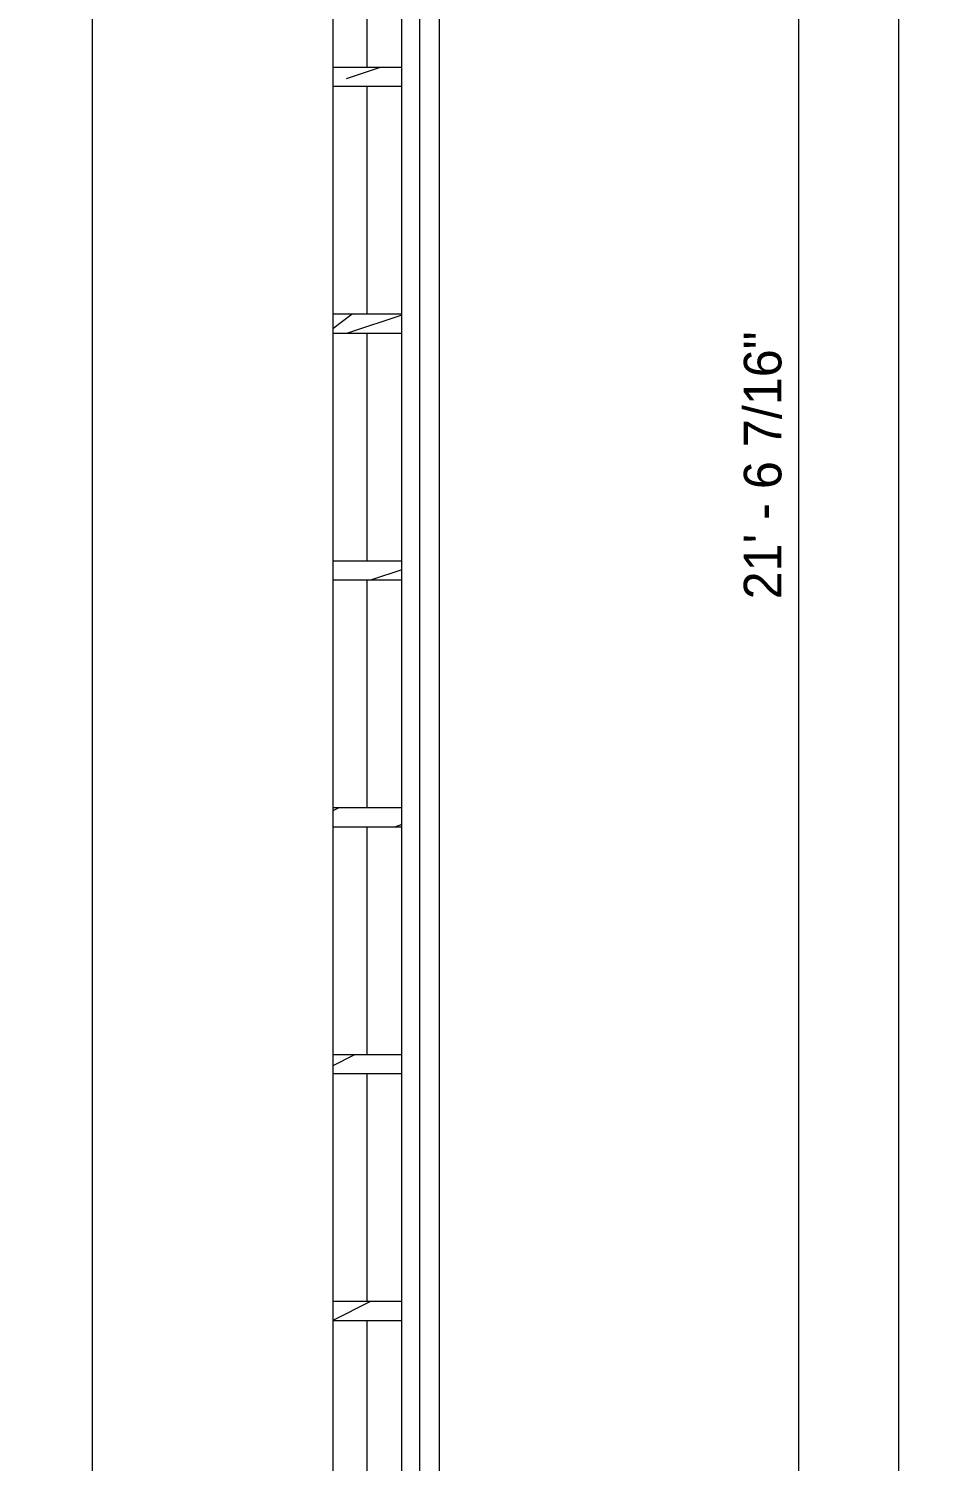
# Model space of a CAD drawing. Header units: inches. Extents: x -4058 to -1781, y 9814 to 12289.
# Drawn here: x -3433.9 to -3361.6, y 10897.7 to 11012 of the extents above; entities that cross this region are included whole.
import ezdxf

# ---------------------------------------------------------------- set-up
doc = ezdxf.new("R2010")
doc.units = ezdxf.units.IN
doc.header["$MEASUREMENT"] = 0
for name, color, linetype, lineweight in [('0-1', 7, 'Continuous', 5), ('0-2', 7, 'Continuous', 9), ('A-ANNO-DIMS', 211, 'Continuous', 9), ('A-ANNO-DIMS-32', 211, 'Continuous', 9), ('A-GLAZ-CWMG-1', 9, 'Continuous', 9), ('A-GLAZ-CWMG-2', 7, 'Continuous', 9), ('A-GLAZ-CWMG-3', 253, 'Continuous', 9), ('A-WALL-1', 7, 'Continuous', 9)]:
    doc.layers.add(name, color=color, linetype=linetype, lineweight=lineweight)
doc.styles.add('Century Gothic', font='ufonts.com_century-gothic.ttf', dxfattribs={"height": 3})
doc.dimstyles.new('THE_DIMENSION_STRING_3', dxfattribs={"dimscale": 12, "dimtxt": 3.132505, "dimasz": 0.333333, "dimexe": 0.25, "dimexo": 0.166667, "dimgap": 0.041667, "dimtad": 1, "dimdec": 4, "dimrnd": 0.0625, "dimzin": 3, "dimdsep": 46, "dimlunit": 4, "dimtxsty": 'Century Gothic', "dimblk1": 'OBLIQUE', "dimblk2": 'OBLIQUE', "dimsah": 1, "dimcen": 0.09, "dimdle": 0.25, "dimazin": 0, "dimtfac": 1, "dimtdec": 4, "dimtix": 1, "dimtmove": 0, "dimatfit": 3, "dimfxl": 1, "dimtvp": 1, "dimtfill": 1, "dimfrac": 2, "dimtolj": 1, "dimtzin": 0, "dimarcsym": 2})
doc.dimstyles.new('THE_DIMENSION_STRING_5', dxfattribs={"dimscale": 12, "dimtxt": 3.132505, "dimasz": 0.333333, "dimexe": 0.25, "dimexo": 0.166667, "dimgap": 0.041667, "dimtad": 1, "dimdec": 4, "dimrnd": 0.0625, "dimzin": 3, "dimdsep": 46, "dimlunit": 4, "dimtxsty": 'Century Gothic', "dimblk1": 'OBLIQUE', "dimblk2": 'OBLIQUE', "dimsah": 1, "dimcen": 0.09, "dimdle": 0.25, "dimazin": 0, "dimtfac": 1, "dimtdec": 4, "dimtix": 1, "dimtmove": 0, "dimatfit": 3, "dimfxl": 1, "dimtvp": 1, "dimtfill": 1, "dimfrac": 2, "dimtolj": 1, "dimtzin": 0, "dimarcsym": 2})

# ---------------------------------------------------------------- blocks, each defined once
blk = doc.blocks.new('Rectangular Mullion - Stud - Base_Head-1769174-UNITS PLANS - 3RD FLOOR')
at = {"layer": 'A-GLAZ-CWMG-3'}
h = blk.add_hatch(dxfattribs=at)
h.set_pattern_fill('FP_16', color=256, style=0, pattern_type=2)
h.set_pattern_definition([(90, (-3406.924, 11077.751), (-8, 5e-16), [])])
h.paths.add_polyline_path([(-3409.67, 11067.91), (-3404.17, 11067.91), (-3404.17, 11086.09), (-3409.67, 11086.09)], flags=0)
at = {"layer": 'A-GLAZ-CWMG-2'}
for p, q in [((-3409.67, 11086.09), (-3409.67, 11067.91)), ((-3404.17, 11067.91), (-3404.17, 11086.09))]:
    blk.add_line(p, q, dxfattribs=at)
blk = doc.blocks.new('Rectangular Mullion - Stud - Vertical-V10-UNITS PLANS - 3RD FLOOR')
at = {"layer": 'A-GLAZ-CWMG-1'}
h = blk.add_hatch(dxfattribs=at)
h.set_pattern_fill('FP_21', color=256, style=0, pattern_type=2)
h.set_pattern_definition([(53.13, (11000.858, -3410.124), (-18.56003944, -22.07996684), [4, -36]), (63.435, (11003.258, -3414.924), (1.599673, 11.2000187), [8.944, -8.944]), (71.565, (11007.258, -3414.924), (3.1999245, 17.6002859), [5.06, -20.239])])
h.paths.add_polyline_path([(1.5, 2.75), (1.5, -2.75), (0, -2.75), (0, 2.75)], flags=0)
at = {"layer": 'A-GLAZ-CWMG-2'}
for p, q in [((0, 2.75), (1.5, 2.75)), ((0, -2.75), (0, 2.75)), ((1.5, 2.75), (1.5, -2.75)), ((1.5, -2.75), (0, -2.75))]:
    blk.add_line(p, q, dxfattribs=at)
blk = doc.blocks.new('Rectangular Mullion - Stud - Vertical-V11-UNITS PLANS - 3RD FLOOR')
at = {"layer": 'A-GLAZ-CWMG-1'}
h = blk.add_hatch(dxfattribs=at)
h.set_pattern_fill('FP_22', color=256, style=0, pattern_type=2)
h.set_pattern_definition([(53.13, (10981.175, -3410.124), (-18.56003944, -22.07996684), [4, -36]), (63.435, (10983.575, -3414.924), (1.599673, 11.2000187), [8.944, -8.944]), (71.565, (10987.575, -3414.924), (3.1999245, 17.6002859), [5.06, -20.239])])
h.paths.add_polyline_path([(1.5, 2.75), (1.5, -2.75), (0, -2.75), (0, 2.75)], flags=0)
at = {"layer": 'A-GLAZ-CWMG-2'}
for p, q in [((0, 2.75), (1.5, 2.75)), ((0, -2.75), (0, 2.75)), ((1.5, 2.75), (1.5, -2.75)), ((1.5, -2.75), (0, -2.75))]:
    blk.add_line(p, q, dxfattribs=at)
blk = doc.blocks.new('Rectangular Mullion - Stud - Vertical-V12-UNITS PLANS - 3RD FLOOR')
at = {"layer": 'A-GLAZ-CWMG-1'}
h = blk.add_hatch(dxfattribs=at)
h.set_pattern_fill('FP_23', color=256, style=0, pattern_type=2)
h.set_pattern_definition([(53.13, (10961.491, -3410.124), (-18.56003944, -22.07996684), [4, -36]), (63.435, (10963.891, -3414.924), (1.599673, 11.2000187), [8.944, -8.944]), (71.565, (10967.891, -3414.924), (3.1999245, 17.6002859), [5.06, -20.239])])
h.paths.add_polyline_path([(1.5, 2.75), (1.5, -2.75), (0, -2.75), (0, 2.75)], flags=0)
at = {"layer": 'A-GLAZ-CWMG-2'}
for p, q in [((0, 2.75), (1.5, 2.75)), ((0, -2.75), (0, 2.75)), ((1.5, 2.75), (1.5, -2.75)), ((1.5, -2.75), (0, -2.75))]:
    blk.add_line(p, q, dxfattribs=at)
blk = doc.blocks.new('Rectangular Mullion - Stud - Vertical-V13-UNITS PLANS - 3RD FLOOR')
at = {"layer": 'A-GLAZ-CWMG-1'}
h = blk.add_hatch(dxfattribs=at)
h.set_pattern_fill('FP_24', color=256, style=0, pattern_type=2)
h.set_pattern_definition([(53.13, (10941.807, -3410.124), (-18.56003944, -22.07996684), [4, -36]), (63.435, (10944.207, -3414.924), (1.599673, 11.2000187), [8.944, -8.944]), (71.565, (10948.207, -3414.924), (3.1999245, 17.6002859), [5.06, -20.239])])
h.paths.add_polyline_path([(1.5, 2.75), (1.5, -2.75), (0, -2.75), (0, 2.75)], flags=0)
at = {"layer": 'A-GLAZ-CWMG-2'}
for p, q in [((0, 2.75), (1.5, 2.75)), ((0, -2.75), (0, 2.75)), ((1.5, 2.75), (1.5, -2.75)), ((1.5, -2.75), (0, -2.75))]:
    blk.add_line(p, q, dxfattribs=at)
blk = doc.blocks.new('Rectangular Mullion - Stud - Vertical-V14-UNITS PLANS - 3RD FLOOR')
at = {"layer": 'A-GLAZ-CWMG-1'}
h = blk.add_hatch(dxfattribs=at)
h.set_pattern_fill('FP_25', color=256, style=0, pattern_type=2)
h.set_pattern_definition([(53.13, (10922.124, -3410.124), (-18.56003944, -22.07996684), [4, -36]), (63.435, (10924.524, -3414.924), (1.599673, 11.2000187), [8.944, -8.944]), (71.565, (10928.524, -3414.924), (3.1999245, 17.6002859), [5.06, -20.239])])
h.paths.add_polyline_path([(1.5, 2.75), (1.5, -2.75), (0, -2.75), (0, 2.75)], flags=0)
at = {"layer": 'A-GLAZ-CWMG-2'}
for p, q in [((0, 2.75), (1.5, 2.75)), ((0, -2.75), (0, 2.75)), ((1.5, 2.75), (1.5, -2.75)), ((1.5, -2.75), (0, -2.75))]:
    blk.add_line(p, q, dxfattribs=at)
blk = doc.blocks.new('Rectangular Mullion - Stud - Vertical-V15-UNITS PLANS - 3RD FLOOR')
at = {"layer": 'A-GLAZ-CWMG-1'}
h = blk.add_hatch(dxfattribs=at)
h.set_pattern_fill('FP_26', color=256, style=0, pattern_type=2)
h.set_pattern_definition([(53.13, (10902.44, -3410.124), (-18.56003944, -22.07996684), [4, -36]), (63.435, (10904.84, -3414.924), (1.599673, 11.2000187), [8.944, -8.944]), (71.565, (10908.84, -3414.924), (3.1999245, 17.6002859), [5.06, -20.239])])
h.paths.add_polyline_path([(1.5, 2.75), (1.5, -2.75), (0, -2.75), (0, 2.75)], flags=0)
at = {"layer": 'A-GLAZ-CWMG-2'}
for p, q in [((0, 2.75), (1.5, 2.75)), ((0, -2.75), (0, 2.75)), ((1.5, 2.75), (1.5, -2.75)), ((1.5, -2.75), (0, -2.75))]:
    blk.add_line(p, q, dxfattribs=at)
blk = doc.blocks.new('CTR - 1st Phase - Shell_rvt-1-UNITS PLANS - 3RD FLOOR')
at = {"layer": 'A-WALL-1'}
for p, q in [((-3402.75, 11106.93), (-3402.75, 10851.45)), ((-3401.17, 10851.45), (-3401.17, 11106.93))]:
    blk.add_line(p, q, dxfattribs=at)
at = {"layer": '0-2'}
for p in [(0, -59.05), (0, -78.73), (0, -98.42), (0, -118.1), (0, -137.79), (0, -157.47), (0, -177.15)]:
    blk.add_blockref('Rectangular Mullion - Stud - Base_Head-1769174-UNITS PLANS - 3RD FLOOR', p, dxfattribs=at)
at = {"layer": '0-2', "extrusion": (0, 0, -1), "rotation": 269.9999999999911}
for name, p in [('Rectangular Mullion - Stud - Vertical-V10-UNITS PLANS - 3RD FLOOR', (3406.92, 11008.86)), ('Rectangular Mullion - Stud - Vertical-V11-UNITS PLANS - 3RD FLOOR', (3406.92, 10989.17)), ('Rectangular Mullion - Stud - Vertical-V12-UNITS PLANS - 3RD FLOOR', (3406.92, 10969.49)), ('Rectangular Mullion - Stud - Vertical-V13-UNITS PLANS - 3RD FLOOR', (3406.92, 10949.81)), ('Rectangular Mullion - Stud - Vertical-V14-UNITS PLANS - 3RD FLOOR', (3406.92, 10930.12)), ('Rectangular Mullion - Stud - Vertical-V15-UNITS PLANS - 3RD FLOOR', (3406.92, 10910.44))]:
    blk.add_blockref(name, p, dxfattribs=at)
blk = doc.blocks.new('DIMBLOCK559-UNITS PLANS - 3RD FLOOR')
at = {"layer": 'A-ANNO-DIMS-32', "lineweight": 50}
for p, q in [((-3372.55, 11107.05), (-3374.55, 11109.05)), ((-3372.55, 11107.05), (-3370.55, 11105.05)), ((-3372.55, 10848.64), (-3374.55, 10850.64)), ((-3372.55, 10848.64), (-3370.55, 10846.64))]:
    blk.add_line(p, q, dxfattribs=at)
at = {"layer": 'A-ANNO-DIMS-32'}
for p, q in [((-3398.58, 11107.05), (-3369.55, 11107.05)), ((-3372.55, 11107.05), (-3398.58, 11107.05)), ((-3372.55, 11107.05), (-3372.55, 10845.64)), ((-3371.72, 10848.64), (-3375.55, 10848.64)), ((-3372.55, 10848.64), (-3371.72, 10848.64))]:
    blk.add_line(p, q, dxfattribs=at)
at = {"layer": 'A-ANNO-DIMS-32', "color": 0, "insert": (-3376.9, 10966.44), "char_height": 3, "width": 27.387, "attachment_point": 1, "rotation": 90, "line_spacing_factor": 0.984502, "style": 'Century Gothic', "bg_fill": 3, "box_fill_scale": 1.25, "bg_fill_color": 256, "bg_fill_true_color": 13158600, "bg_fill_transparency": 0}
blk.add_mtext('21\' - 6 7/16"', dxfattribs=at)
blk = doc.blocks.new('_Oblique')
at = {"color": 0, "linetype": 'ByBlock', "lineweight": -2}
blk.add_line((-0.5, -0.5), (0.5, 0.5), dxfattribs=at)
blk = doc.blocks.new('DIMBLOCK1074-UNITS PLANS - 3RD FLOOR')
at = {"layer": 'A-ANNO-DIMS-32', "lineweight": 50}
for p, q in [((-3428.82, 11250.14), (-3430.82, 11252.14)), ((-3428.82, 11250.14), (-3426.82, 11248.14)), ((-3428.82, 10848.64), (-3430.82, 10850.64)), ((-3428.82, 10848.64), (-3426.82, 10846.64))]:
    blk.add_line(p, q, dxfattribs=at)
at = {"layer": 'A-ANNO-DIMS-32'}
for p, q in [((-3408.99, 11250.14), (-3431.82, 11250.14)), ((-3428.82, 10848.64), (-3428.82, 11250.14)), ((-3428.82, 11250.14), (-3408.99, 11250.14)), ((-3408.99, 10848.64), (-3431.82, 10848.64)), ((-3428.82, 10848.64), (-3408.99, 10848.64))]:
    blk.add_line(p, q, dxfattribs=at)
at = {"layer": 'A-ANNO-DIMS-32', "color": 0, "insert": (-3433.17, 11039.15), "char_height": 3, "width": 24.5827, "attachment_point": 1, "rotation": 90, "line_spacing_factor": 0.984502, "style": 'Century Gothic', "bg_fill": 3, "box_fill_scale": 1.25, "bg_fill_color": 256, "bg_fill_true_color": 13158600, "bg_fill_transparency": 0}
blk.add_mtext('33\' - 5 1/2"', dxfattribs=at)
blk = doc.blocks.new('DIMBLOCK1239-UNITS PLANS - 3RD FLOOR')
at = {"layer": 'A-ANNO-DIMS-32', "lineweight": 50}
for p, q in [((-3364.55, 11250.14), (-3366.55, 11252.14)), ((-3364.55, 11250.14), (-3362.55, 11248.14)), ((-3364.55, 10848.64), (-3366.55, 10850.64)), ((-3364.55, 10848.64), (-3362.55, 10846.64))]:
    blk.add_line(p, q, dxfattribs=at)
at = {"layer": 'A-ANNO-DIMS-32'}
for p, q in [((-3365.38, 11250.14), (-3361.55, 11250.14)), ((-3364.55, 11250.14), (-3365.38, 11250.14)), ((-3364.55, 10848.64), (-3364.55, 11250.14)), ((-3365.38, 10848.64), (-3361.55, 10848.64)), ((-3364.55, 10848.64), (-3365.38, 10848.64))]:
    blk.add_line(p, q, dxfattribs=at)
at = {"layer": 'A-ANNO-DIMS-32', "color": 0, "insert": (-3368.9, 11039.15), "char_height": 3, "width": 24.5827, "attachment_point": 1, "rotation": 90, "line_spacing_factor": 0.984502, "style": 'Century Gothic', "bg_fill": 3, "box_fill_scale": 1.25, "bg_fill_color": 256, "bg_fill_true_color": 13158600, "bg_fill_transparency": 0}
blk.add_mtext('33\' - 5 1/2"', dxfattribs=at)

msp = doc.modelspace()

# ---------------------------------------------------------------- block references
at = {"layer": '0-1'}
msp.add_blockref('CTR - 1st Phase - Shell_rvt-1-UNITS PLANS - 3RD FLOOR', (0, 0), dxfattribs=at)

# ---------------------------------------------------------------- next in the draw order: dimensions: what is measured, and where the dimension line sits
at = {"layer": 'A-ANNO-DIMS'}
for base, p1, p2, dimstyle, override, picture, middle in [((-3428.82122, 11250.1394), (-3406.98624, 10848.6394), (-3406.98624, 11250.1394), 'THE_DIMENSION_STRING_5', {"dimpost": '<>', "dimfxl": 401.5}, 'DIMBLOCK1074-UNITS PLANS - 3RD FLOOR', (-3431.06289, 11049.3894)), ((-3372.55003, 10848.6394), (-3400.57945, 11107.05346), (-3369.7216, 10848.6394), 'THE_DIMENSION_STRING_3', {"dimpost": '<>', "dimfxl": 260.249946}, 'DIMBLOCK559-UNITS PLANS - 3RD FLOOR', (-3374.7917, 10977.84643))]:
    dim = msp.add_linear_dim(base=base, p1=p1, p2=p2, angle=90, dimstyle=dimstyle, override=override, dxfattribs=at)
    dim.commit()
    dim.dimension.update_dxf_attribs({"geometry": picture, "text_midpoint": middle})

# ---------------------------------------------------------------- next in the draw order: dimensions: what is measured, and where the dimension line sits
dim = msp.add_linear_dim(base=(-3364.55003, 11250.1394), p1=(-3367.37846, 10848.6394), p2=(-3367.37846, 11250.1394), angle=90, dimstyle='THE_DIMENSION_STRING_5', override={"dimpost": '<>', "dimfxl": 401.5}, dxfattribs=at)
dim.commit()
dim.dimension.update_dxf_attribs({"geometry": 'DIMBLOCK1239-UNITS PLANS - 3RD FLOOR', "text_midpoint": (-3366.7917, 11049.3894)})

doc.saveas('drawing.dxf')
